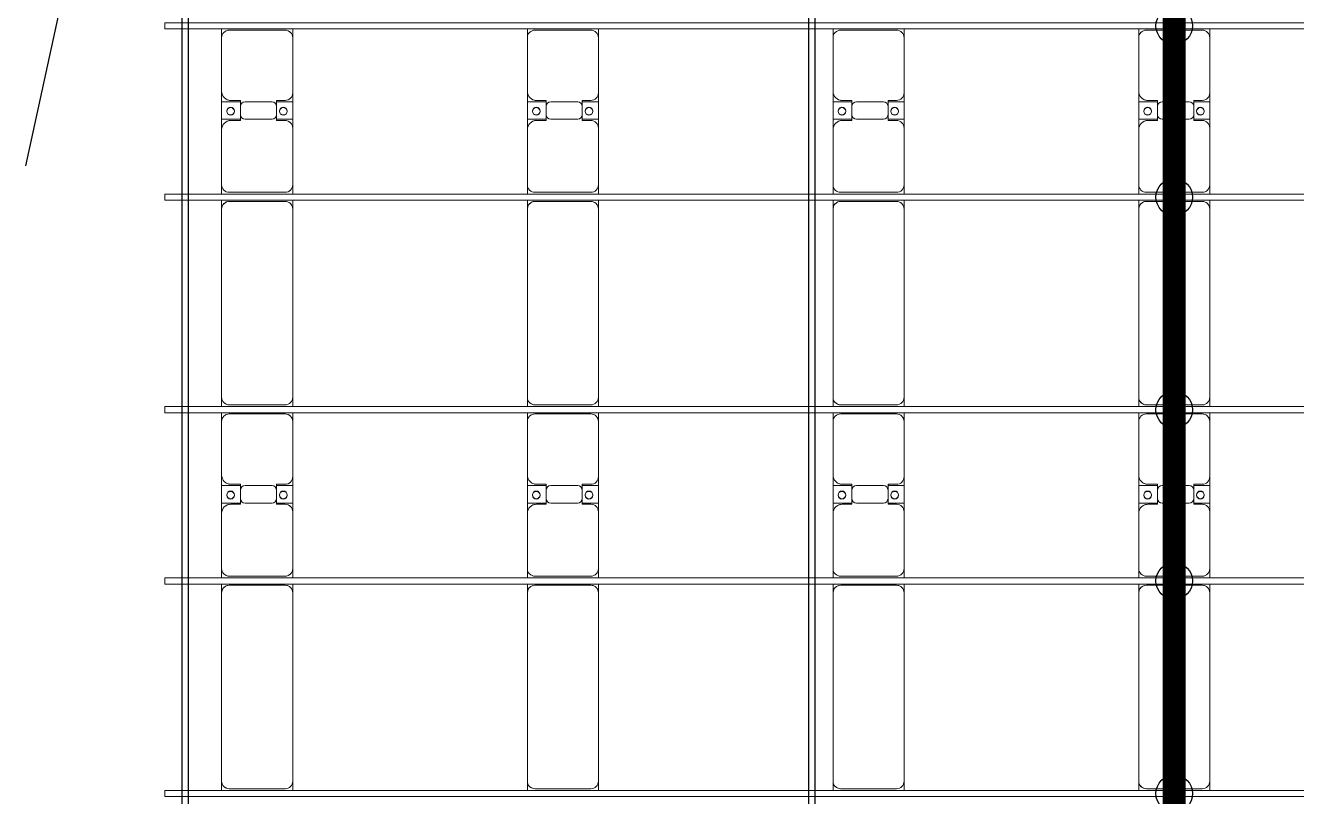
# Model space of a CAD drawing. Header units: millimetres. Extents: x -147246 to 112336, y -213734 to -86506.
# Drawn here: x -97631 to -89315, y -184969 to -179927 of the extents above; entities that cross this region are included whole.
import ezdxf

# ---------------------------------------------------------------- set-up
doc = ezdxf.new("R2010")
doc.units = ezdxf.units.MM
doc.layers.add('A-GENM', color=13, linetype='Continuous', lineweight=9)
doc.layers.add('S-BEAM', color=12, linetype='Continuous', lineweight=9)
doc.layers.add('GC-DAY NEO', color=5, linetype='Continuous')
doc.layers.add('GC-HOP 40x60 GIA CUONG', color=1, linetype='Continuous')

# ---------------------------------------------------------------- blocks, each defined once
blk = doc.blocks.new('Dầm C52 - Hộp 40x60-25898-BỐ TRÍ KHUNG KẾT CẤU BÈ PIN 05')
at = {"layer": 'S-BEAM', "color": 3, "lineweight": 25}
for p, q in [((-55982.1, 20), (55982.1, 20)), ((55982.1, -20), (-55982.1, -20))]:
    blk.add_line(p, q, dxfattribs=at)
blk = doc.blocks.new('Dai phao do pin - DẢI PHAO ĐỠ PIN-35002-BỐ TRÍ KHUNG KẾT CẤU BÈ PIN 05')
at = {"layer": 'A-GENM', "color": 7}
for p, q in [((16888.5, 241.6), (16949.7, 241.6)), ((16899.7, 191.6), (16899.7, -173.4)), ((18180.3, 241.6), (16949.7, 241.6)), ((18180.3, 241.6), (18238.5, 241.6)), ((18230.3, -173.4), (18230.3, 191.6)), ((18278.5, 241.6), (18339.7, 241.6)), ((18289.7, 191.6), (18289.7, -173.4)), ((18699.7, 241.6), (18339.7, 241.6)), ((18699.7, 241.6), (18882.2, 241.6)), ((18759.7, 118.2), (18759.7, 181.6)), ((18767.8, 241.6), (18950.3, 241.6)), ((18767.8, 118.2), (18767.8, 241.6)), ((18882.2, 241.6), (18882.2, 118.2)), ((18890.3, 181.6), (18890.3, 118.2)), ((19300.3, 241.6), (18950.3, 241.6)), ((19300.3, 241.6), (19358.5, 241.6)), ((19350.3, -173.4), (19350.3, 191.6)), ((19398.5, 241.6), (19459.7, 241.6)), ((19409.7, 191.6), (19409.7, -173.4)), ((20690.3, 241.6), (19459.7, 241.6)), ((20690.3, 241.6), (20748.5, 241.6)), ((20740.3, -173.4), (20740.3, 191.6)), ((20788.5, 241.6), (20849.7, 241.6)), ((20799.7, 191.6), (20799.7, -173.4)), ((21209.7, 241.6), (20849.7, 241.6)), ((21209.7, 241.6), (21392.2, 241.6)), ((21269.7, 118.2), (21269.7, 181.6)), ((21277.8, 241.6), (21460.3, 241.6)), ((21277.8, 118.2), (21277.8, 241.6)), ((21392.2, 241.6), (21392.2, 118.2)), ((21400.3, 181.6), (21400.3, 118.2)), ((21810.3, 241.6), (21460.3, 241.6)), ((21810.3, 241.6), (21868.5, 241.6)), ((21860.3, -173.4), (21860.3, 191.6)), ((18852.2, 118.2), (18759.7, 118.2)), ((18767.8, 88.2), (18767.8, -88.2)), ((18890.3, 118.2), (18797.8, 118.2)), ((18882.2, -88.2), (18882.2, 88.2)), ((21362.2, 118.2), (21269.7, 118.2)), ((21277.8, 88.2), (21277.8, -88.2)), ((21400.3, 118.2), (21307.8, 118.2)), ((21392.2, -88.2), (21392.2, 88.2)), ((18759.7, -173.4), (18759.7, -118.2)), ((18759.7, -118.2), (18852.2, -118.2)), ((18767.8, -223.4), (18767.8, -118.2)), ((18797.8, -118.2), (18890.3, -118.2)), ((18882.2, -118.2), (18882.2, -223.4)), ((18890.3, -118.2), (18890.3, -173.4)), ((21269.7, -173.4), (21269.7, -118.2)), ((21269.7, -118.2), (21362.2, -118.2)), ((21277.8, -223.4), (21277.8, -118.2)), ((21307.8, -118.2), (21400.3, -118.2)), ((21392.2, -118.2), (21392.2, -223.4)), ((21400.3, -118.2), (21400.3, -173.4)), ((16949.7, -223.4), (16888.5, -223.4)), ((16949.7, -223.4), (18180.3, -223.4)), ((18238.5, -223.4), (18180.3, -223.4)), ((18339.7, -223.4), (18278.5, -223.4)), ((18339.7, -223.4), (18709.7, -223.4)), ((18882.2, -223.4), (18709.7, -223.4)), ((18940.3, -223.4), (18767.8, -223.4)), ((18940.3, -223.4), (19300.3, -223.4)), ((19358.5, -223.4), (19300.3, -223.4)), ((19459.7, -223.4), (19398.5, -223.4)), ((19459.7, -223.4), (20690.3, -223.4)), ((20748.5, -223.4), (20690.3, -223.4)), ((20849.7, -223.4), (20788.5, -223.4)), ((20849.7, -223.4), (21219.7, -223.4)), ((21392.2, -223.4), (21219.7, -223.4)), ((21450.3, -223.4), (21277.8, -223.4)), ((21450.3, -223.4), (21810.3, -223.4)), ((21868.5, -223.4), (21810.3, -223.4))]:
    blk.add_line(p, q, dxfattribs=at)
for centre, radius, start, end in [((16949.7, 191.6), 50, 90, 180), ((16949.7, 191.6), 50, 105, 180), ((18180.3, 191.6), 50, 360, 90), ((18180.3, 191.6), 50, 15, 90), ((18339.7, 191.6), 50, 90, 180), ((18339.7, 191.6), 50, 135, 180), ((18699.7, 181.6), 60, 360, 90), ((18699.7, 181.6), 60, 360, 30), ((18818.6, 183.2), 25, 0, 180), ((18818.6, 183.2), 25, 180, 0), ((18821.4, 183.2), 25, 360, 180), ((18821.4, 183.2), 25, 180, 0), ((18950.3, 181.6), 60, 90, 180), ((18950.3, 181.6), 60, 150, 180), ((19300.3, 191.6), 50, 0, 90), ((19300.3, 191.6), 50, 0, 45), ((19459.7, 191.6), 50, 90, 180), ((19459.7, 191.6), 50, 105, 180), ((20690.3, 191.6), 50, 360, 90), ((20690.3, 191.6), 50, 15, 90), ((20849.7, 191.6), 50, 90, 180), ((20849.7, 191.6), 50, 135, 180), ((21209.7, 181.6), 60, 0, 90), ((21209.7, 181.6), 60, 0, 30), ((21328.6, 183.2), 25, 360, 180), ((21328.6, 183.2), 25, 180, 0), ((21331.4, 183.2), 25, 360, 180), ((21331.4, 183.2), 25, 180, 0), ((21460.3, 181.6), 60, 90, 180), ((21460.3, 181.6), 60, 150, 180), ((21810.3, 191.6), 50, 0, 90), ((21810.3, 191.6), 50, 0, 45), ((18797.8, 88.2), 30, 90, 180), ((18852.2, 88.2), 30, 0, 90), ((21307.8, 88.2), 30, 90, 180), ((21362.2, 88.2), 30, 360, 90), ((18797.8, -88.2), 30, 180, 270), ((18818.6, -161.8), 25, 360, 180), ((18818.6, -161.8), 25, 180, 360), ((18821.4, -161.8), 25, 360, 180), ((18821.4, -161.8), 25, 180, 360), ((18852.2, -88.2), 30, 270, 0), ((21307.8, -88.2), 30, 180, 270), ((21328.6, -161.8), 25, 0, 180), ((21328.6, -161.8), 25, 180, 0), ((21331.4, -161.8), 25, 360, 180), ((21331.4, -161.8), 25, 180, 360), ((21362.2, -88.2), 30, 270, 360), ((16949.7, -173.4), 50, 180, 270), ((16949.7, -173.4), 50, 180, 270), ((18180.3, -173.4), 50, 270, 360), ((18180.3, -173.4), 50, 285, 360), ((18339.7, -173.4), 50, 180, 270), ((18339.7, -173.4), 50, 180, 225), ((18709.7, -173.4), 50, 270, 360), ((18709.7, -173.4), 50, 315, 360), ((18940.3, -173.4), 50, 180, 270), ((18940.3, -173.4), 50, 180, 225), ((19300.3, -173.4), 50, 270, 0), ((19300.3, -173.4), 50, 315, 0), ((19459.7, -173.4), 50, 180, 270), ((19459.7, -173.4), 50, 180, 270), ((20690.3, -173.4), 50, 270, 0), ((20690.3, -173.4), 50, 285, 360), ((20849.7, -173.4), 50, 180, 270), ((20849.7, -173.4), 50, 180, 225), ((21219.7, -173.4), 50, 270, 0), ((21219.7, -173.4), 50, 315, 360), ((21450.3, -173.4), 50, 180, 270), ((21450.3, -173.4), 50, 180, 225), ((21810.3, -173.4), 50, 270, 0), ((21810.3, -173.4), 50, 315, 360)]:
    blk.add_arc(centre, radius, start, end, dxfattribs=at)
blk = doc.blocks.new('Dai phao do pin - DẢI PHAO ĐỠ PIN-V2-BỐ TRÍ KHUNG KẾT CẤU BÈ PIN 05')
at = {"layer": 'A-GENM', "color": 7}
for p, q in [((16888.5, 241.6), (16949.7, 241.6)), ((16899.7, 191.6), (16899.7, -173.4)), ((18180.3, 241.6), (16949.7, 241.6)), ((18180.3, 241.6), (18238.5, 241.6)), ((18230.3, -173.4), (18230.3, 191.6)), ((18278.5, 241.6), (18339.7, 241.6)), ((18289.7, 191.6), (18289.7, -173.4)), ((18699.7, 241.6), (18339.7, 241.6)), ((18699.7, 241.6), (18882.2, 241.6)), ((18759.7, 118.2), (18759.7, 181.6)), ((18767.8, 241.6), (18950.3, 241.6)), ((18767.8, 118.2), (18767.8, 241.6)), ((18882.2, 241.6), (18882.2, 118.2)), ((18890.3, 181.6), (18890.3, 118.2)), ((19300.3, 241.6), (18950.3, 241.6)), ((19300.3, 241.6), (19358.5, 241.6)), ((19350.3, -173.4), (19350.3, 191.6)), ((19398.5, 241.6), (19459.7, 241.6)), ((19409.7, 191.6), (19409.7, -173.4)), ((20690.3, 241.6), (19459.7, 241.6)), ((20690.3, 241.6), (20748.5, 241.6)), ((20740.3, -173.4), (20740.3, 191.6)), ((20788.5, 241.6), (20849.7, 241.6)), ((20799.7, 191.6), (20799.7, -173.4)), ((21209.7, 241.6), (20849.7, 241.6)), ((21209.7, 241.6), (21392.2, 241.6)), ((21269.7, 118.2), (21269.7, 181.6)), ((21277.8, 241.6), (21460.3, 241.6)), ((21277.8, 118.2), (21277.8, 241.6)), ((21392.2, 241.6), (21392.2, 118.2)), ((21400.3, 181.6), (21400.3, 118.2)), ((21810.3, 241.6), (21460.3, 241.6)), ((21810.3, 241.6), (21868.5, 241.6)), ((21860.3, -173.4), (21860.3, 191.6)), ((18852.2, 118.2), (18759.7, 118.2)), ((18767.8, 88.2), (18767.8, -88.2)), ((18890.3, 118.2), (18797.8, 118.2)), ((18882.2, -88.2), (18882.2, 88.2)), ((21362.2, 118.2), (21269.7, 118.2)), ((21277.8, 88.2), (21277.8, -88.2)), ((21400.3, 118.2), (21307.8, 118.2)), ((21392.2, -88.2), (21392.2, 88.2)), ((18759.7, -173.4), (18759.7, -118.2)), ((18759.7, -118.2), (18852.2, -118.2)), ((18767.8, -223.4), (18767.8, -118.2)), ((18797.8, -118.2), (18890.3, -118.2)), ((18882.2, -118.2), (18882.2, -223.4)), ((18890.3, -118.2), (18890.3, -173.4)), ((21269.7, -173.4), (21269.7, -118.2)), ((21269.7, -118.2), (21362.2, -118.2)), ((21277.8, -223.4), (21277.8, -118.2)), ((21307.8, -118.2), (21400.3, -118.2)), ((21392.2, -118.2), (21392.2, -223.4)), ((21400.3, -118.2), (21400.3, -173.4)), ((16949.7, -223.4), (16888.5, -223.4)), ((16949.7, -223.4), (18180.3, -223.4)), ((18238.5, -223.4), (18180.3, -223.4)), ((18339.7, -223.4), (18278.5, -223.4)), ((18339.7, -223.4), (18709.7, -223.4)), ((18882.2, -223.4), (18709.7, -223.4)), ((18940.3, -223.4), (18767.8, -223.4)), ((18940.3, -223.4), (19300.3, -223.4)), ((19358.5, -223.4), (19300.3, -223.4)), ((19459.7, -223.4), (19398.5, -223.4)), ((19459.7, -223.4), (20690.3, -223.4)), ((20748.5, -223.4), (20690.3, -223.4)), ((20849.7, -223.4), (20788.5, -223.4)), ((20849.7, -223.4), (21219.7, -223.4)), ((21392.2, -223.4), (21219.7, -223.4)), ((21450.3, -223.4), (21277.8, -223.4)), ((21450.3, -223.4), (21810.3, -223.4)), ((21868.5, -223.4), (21810.3, -223.4))]:
    blk.add_line(p, q, dxfattribs=at)
for centre, radius, start, end in [((16949.7, 191.6), 50, 90, 180), ((16949.7, 191.6), 50, 105, 180), ((18180.3, 191.6), 50, 360, 90), ((18180.3, 191.6), 50, 15, 90), ((18339.7, 191.6), 50, 90, 180), ((18339.7, 191.6), 50, 135, 180), ((18699.7, 181.6), 60, 360, 90), ((18699.7, 181.6), 60, 360, 30), ((18818.6, 183.2), 25, 0, 180), ((18818.6, 183.2), 25, 180, 0), ((18821.4, 183.2), 25, 360, 180), ((18821.4, 183.2), 25, 180, 0), ((18950.3, 181.6), 60, 90, 180), ((18950.3, 181.6), 60, 150, 180), ((19300.3, 191.6), 50, 0, 90), ((19300.3, 191.6), 50, 0, 45), ((19459.7, 191.6), 50, 90, 180), ((19459.7, 191.6), 50, 105, 180), ((20690.3, 191.6), 50, 360, 90), ((20690.3, 191.6), 50, 15, 90), ((20849.7, 191.6), 50, 90, 180), ((20849.7, 191.6), 50, 135, 180), ((21209.7, 181.6), 60, 0, 90), ((21209.7, 181.6), 60, 0, 30), ((21328.6, 183.2), 25, 360, 180), ((21328.6, 183.2), 25, 180, 0), ((21331.4, 183.2), 25, 360, 180), ((21331.4, 183.2), 25, 180, 0), ((21460.3, 181.6), 60, 90, 180), ((21460.3, 181.6), 60, 150, 180), ((21810.3, 191.6), 50, 0, 90), ((21810.3, 191.6), 50, 0, 45), ((18797.8, 88.2), 30, 90, 180), ((18852.2, 88.2), 30, 0, 90), ((21307.8, 88.2), 30, 90, 180), ((21362.2, 88.2), 30, 360, 90), ((18797.8, -88.2), 30, 180, 270), ((18818.6, -161.8), 25, 360, 180), ((18818.6, -161.8), 25, 180, 360), ((18821.4, -161.8), 25, 360, 180), ((18821.4, -161.8), 25, 180, 360), ((18852.2, -88.2), 30, 270, 0), ((21307.8, -88.2), 30, 180, 270), ((21328.6, -161.8), 25, 0, 180), ((21328.6, -161.8), 25, 180, 0), ((21331.4, -161.8), 25, 360, 180), ((21331.4, -161.8), 25, 180, 360), ((21362.2, -88.2), 30, 270, 360), ((16949.7, -173.4), 50, 180, 270), ((16949.7, -173.4), 50, 180, 270), ((18180.3, -173.4), 50, 270, 360), ((18180.3, -173.4), 50, 285, 360), ((18339.7, -173.4), 50, 180, 270), ((18339.7, -173.4), 50, 180, 225), ((18709.7, -173.4), 50, 270, 360), ((18709.7, -173.4), 50, 315, 360), ((18940.3, -173.4), 50, 180, 270), ((18940.3, -173.4), 50, 180, 225), ((19300.3, -173.4), 50, 270, 0), ((19300.3, -173.4), 50, 315, 0), ((19459.7, -173.4), 50, 180, 270), ((19459.7, -173.4), 50, 180, 270), ((20690.3, -173.4), 50, 270, 0), ((20690.3, -173.4), 50, 285, 360), ((20849.7, -173.4), 50, 180, 270), ((20849.7, -173.4), 50, 180, 225), ((21219.7, -173.4), 50, 270, 0), ((21219.7, -173.4), 50, 315, 360), ((21450.3, -173.4), 50, 180, 270), ((21450.3, -173.4), 50, 180, 225), ((21810.3, -173.4), 50, 270, 0), ((21810.3, -173.4), 50, 315, 360)]:
    blk.add_arc(centre, radius, start, end, dxfattribs=at)
blk = doc.blocks.new('Dai phao do pin - DẢI PHAO ĐỠ PIN-V3-BỐ TRÍ KHUNG KẾT CẤU BÈ PIN 05')
at = {"layer": 'A-GENM', "color": 7}
for p, q in [((16888.5, 241.6), (16949.7, 241.6)), ((16899.7, 191.6), (16899.7, -173.4)), ((18180.3, 241.6), (16949.7, 241.6)), ((18180.3, 241.6), (18238.5, 241.6)), ((18230.3, -173.4), (18230.3, 191.6)), ((18278.5, 241.6), (18339.7, 241.6)), ((18289.7, 191.6), (18289.7, -173.4)), ((18699.7, 241.6), (18339.7, 241.6)), ((18699.7, 241.6), (18882.2, 241.6)), ((18759.7, 118.2), (18759.7, 181.6)), ((18767.8, 241.6), (18950.3, 241.6)), ((18767.8, 118.2), (18767.8, 241.6)), ((18882.2, 241.6), (18882.2, 118.2)), ((18890.3, 181.6), (18890.3, 118.2)), ((19300.3, 241.6), (18950.3, 241.6)), ((19300.3, 241.6), (19358.5, 241.6)), ((19350.3, -173.4), (19350.3, 191.6)), ((19398.5, 241.6), (19459.7, 241.6)), ((19409.7, 191.6), (19409.7, -173.4)), ((20690.3, 241.6), (19459.7, 241.6)), ((20690.3, 241.6), (20748.5, 241.6)), ((20740.3, -173.4), (20740.3, 191.6)), ((20788.5, 241.6), (20849.7, 241.6)), ((20799.7, 191.6), (20799.7, -173.4)), ((21209.7, 241.6), (20849.7, 241.6)), ((21209.7, 241.6), (21392.2, 241.6)), ((21269.7, 118.2), (21269.7, 181.6)), ((21277.8, 241.6), (21460.3, 241.6)), ((21277.8, 118.2), (21277.8, 241.6)), ((21392.2, 241.6), (21392.2, 118.2)), ((21400.3, 181.6), (21400.3, 118.2)), ((21810.3, 241.6), (21460.3, 241.6)), ((21810.3, 241.6), (21868.5, 241.6)), ((21860.3, -173.4), (21860.3, 191.6)), ((18852.2, 118.2), (18759.7, 118.2)), ((18767.8, 88.2), (18767.8, -88.2)), ((18890.3, 118.2), (18797.8, 118.2)), ((18882.2, -88.2), (18882.2, 88.2)), ((21362.2, 118.2), (21269.7, 118.2)), ((21277.8, 88.2), (21277.8, -88.2)), ((21400.3, 118.2), (21307.8, 118.2)), ((21392.2, -88.2), (21392.2, 88.2)), ((18759.7, -173.4), (18759.7, -118.2)), ((18759.7, -118.2), (18852.2, -118.2)), ((18767.8, -223.4), (18767.8, -118.2)), ((18797.8, -118.2), (18890.3, -118.2)), ((18882.2, -118.2), (18882.2, -223.4)), ((18890.3, -118.2), (18890.3, -173.4)), ((21269.7, -173.4), (21269.7, -118.2)), ((21269.7, -118.2), (21362.2, -118.2)), ((21277.8, -223.4), (21277.8, -118.2)), ((21307.8, -118.2), (21400.3, -118.2)), ((21392.2, -118.2), (21392.2, -223.4)), ((21400.3, -118.2), (21400.3, -173.4)), ((16949.7, -223.4), (16888.5, -223.4)), ((16949.7, -223.4), (18180.3, -223.4)), ((18238.5, -223.4), (18180.3, -223.4)), ((18339.7, -223.4), (18278.5, -223.4)), ((18339.7, -223.4), (18709.7, -223.4)), ((18882.2, -223.4), (18709.7, -223.4)), ((18940.3, -223.4), (18767.8, -223.4)), ((18940.3, -223.4), (19300.3, -223.4)), ((19358.5, -223.4), (19300.3, -223.4)), ((19459.7, -223.4), (19398.5, -223.4)), ((19459.7, -223.4), (20690.3, -223.4)), ((20748.5, -223.4), (20690.3, -223.4)), ((20849.7, -223.4), (20788.5, -223.4)), ((20849.7, -223.4), (21219.7, -223.4)), ((21392.2, -223.4), (21219.7, -223.4)), ((21450.3, -223.4), (21277.8, -223.4)), ((21450.3, -223.4), (21810.3, -223.4)), ((21868.5, -223.4), (21810.3, -223.4))]:
    blk.add_line(p, q, dxfattribs=at)
for centre, radius, start, end in [((16949.7, 191.6), 50, 90, 180), ((16949.7, 191.6), 50, 105, 180), ((18180.3, 191.6), 50, 360, 90), ((18180.3, 191.6), 50, 15, 90), ((18339.7, 191.6), 50, 90, 180), ((18339.7, 191.6), 50, 135, 180), ((18699.7, 181.6), 60, 360, 90), ((18699.7, 181.6), 60, 360, 30), ((18818.6, 183.2), 25, 0, 180), ((18818.6, 183.2), 25, 180, 0), ((18821.4, 183.2), 25, 360, 180), ((18821.4, 183.2), 25, 180, 0), ((18950.3, 181.6), 60, 90, 180), ((18950.3, 181.6), 60, 150, 180), ((19300.3, 191.6), 50, 0, 90), ((19300.3, 191.6), 50, 0, 45), ((19459.7, 191.6), 50, 90, 180), ((19459.7, 191.6), 50, 105, 180), ((20690.3, 191.6), 50, 360, 90), ((20690.3, 191.6), 50, 15, 90), ((20849.7, 191.6), 50, 90, 180), ((20849.7, 191.6), 50, 135, 180), ((21209.7, 181.6), 60, 0, 90), ((21209.7, 181.6), 60, 0, 30), ((21328.6, 183.2), 25, 360, 180), ((21328.6, 183.2), 25, 180, 0), ((21331.4, 183.2), 25, 360, 180), ((21331.4, 183.2), 25, 180, 0), ((21460.3, 181.6), 60, 90, 180), ((21460.3, 181.6), 60, 150, 180), ((21810.3, 191.6), 50, 0, 90), ((21810.3, 191.6), 50, 0, 45), ((18797.8, 88.2), 30, 90, 180), ((18852.2, 88.2), 30, 0, 90), ((21307.8, 88.2), 30, 90, 180), ((21362.2, 88.2), 30, 360, 90), ((18797.8, -88.2), 30, 180, 270), ((18818.6, -161.8), 25, 360, 180), ((18818.6, -161.8), 25, 180, 360), ((18821.4, -161.8), 25, 360, 180), ((18821.4, -161.8), 25, 180, 360), ((18852.2, -88.2), 30, 270, 0), ((21307.8, -88.2), 30, 180, 270), ((21328.6, -161.8), 25, 0, 180), ((21328.6, -161.8), 25, 180, 0), ((21331.4, -161.8), 25, 360, 180), ((21331.4, -161.8), 25, 180, 360), ((21362.2, -88.2), 30, 270, 360), ((16949.7, -173.4), 50, 180, 270), ((16949.7, -173.4), 50, 180, 270), ((18180.3, -173.4), 50, 270, 360), ((18180.3, -173.4), 50, 285, 360), ((18339.7, -173.4), 50, 180, 270), ((18339.7, -173.4), 50, 180, 225), ((18709.7, -173.4), 50, 270, 360), ((18709.7, -173.4), 50, 315, 360), ((18940.3, -173.4), 50, 180, 270), ((18940.3, -173.4), 50, 180, 225), ((19300.3, -173.4), 50, 270, 0), ((19300.3, -173.4), 50, 315, 0), ((19459.7, -173.4), 50, 180, 270), ((19459.7, -173.4), 50, 180, 270), ((20690.3, -173.4), 50, 270, 0), ((20690.3, -173.4), 50, 285, 360), ((20849.7, -173.4), 50, 180, 270), ((20849.7, -173.4), 50, 180, 225), ((21219.7, -173.4), 50, 270, 0), ((21219.7, -173.4), 50, 315, 360), ((21450.3, -173.4), 50, 180, 270), ((21450.3, -173.4), 50, 180, 225), ((21810.3, -173.4), 50, 270, 0), ((21810.3, -173.4), 50, 315, 360)]:
    blk.add_arc(centre, radius, start, end, dxfattribs=at)
blk = doc.blocks.new('Dai phao do pin - DẢI PHAO ĐỠ PIN-V4-BỐ TRÍ KHUNG KẾT CẤU BÈ PIN 05')
at = {"layer": 'A-GENM', "color": 7}
for p, q in [((16888.5, 241.6), (16949.7, 241.6)), ((16899.7, 191.6), (16899.7, -173.4)), ((18180.3, 241.6), (16949.7, 241.6)), ((18180.3, 241.6), (18238.5, 241.6)), ((18230.3, -173.4), (18230.3, 191.6)), ((18278.5, 241.6), (18339.7, 241.6)), ((18289.7, 191.6), (18289.7, -173.4)), ((18699.7, 241.6), (18339.7, 241.6)), ((18699.7, 241.6), (18882.2, 241.6)), ((18759.7, 118.2), (18759.7, 181.6)), ((18767.8, 241.6), (18950.3, 241.6)), ((18767.8, 118.2), (18767.8, 241.6)), ((18882.2, 241.6), (18882.2, 118.2)), ((18890.3, 181.6), (18890.3, 118.2)), ((19300.3, 241.6), (18950.3, 241.6)), ((19300.3, 241.6), (19358.5, 241.6)), ((19350.3, -173.4), (19350.3, 191.6)), ((19398.5, 241.6), (19459.7, 241.6)), ((19409.7, 191.6), (19409.7, -173.4)), ((20690.3, 241.6), (19459.7, 241.6)), ((20690.3, 241.6), (20748.5, 241.6)), ((20740.3, -173.4), (20740.3, 191.6)), ((20788.5, 241.6), (20849.7, 241.6)), ((20799.7, 191.6), (20799.7, -173.4)), ((21209.7, 241.6), (20849.7, 241.6)), ((21209.7, 241.6), (21392.2, 241.6)), ((21269.7, 118.2), (21269.7, 181.6)), ((21277.8, 241.6), (21460.3, 241.6)), ((21277.8, 118.2), (21277.8, 241.6)), ((21392.2, 241.6), (21392.2, 118.2)), ((21400.3, 181.6), (21400.3, 118.2)), ((21810.3, 241.6), (21460.3, 241.6)), ((21810.3, 241.6), (21868.5, 241.6)), ((21860.3, -173.4), (21860.3, 191.6)), ((18852.2, 118.2), (18759.7, 118.2)), ((18767.8, 88.2), (18767.8, -88.2)), ((18890.3, 118.2), (18797.8, 118.2)), ((18882.2, -88.2), (18882.2, 88.2)), ((21362.2, 118.2), (21269.7, 118.2)), ((21277.8, 88.2), (21277.8, -88.2)), ((21400.3, 118.2), (21307.8, 118.2)), ((21392.2, -88.2), (21392.2, 88.2)), ((18759.7, -173.4), (18759.7, -118.2)), ((18759.7, -118.2), (18852.2, -118.2)), ((18767.8, -223.4), (18767.8, -118.2)), ((18797.8, -118.2), (18890.3, -118.2)), ((18882.2, -118.2), (18882.2, -223.4)), ((18890.3, -118.2), (18890.3, -173.4)), ((21269.7, -173.4), (21269.7, -118.2)), ((21269.7, -118.2), (21362.2, -118.2)), ((21277.8, -223.4), (21277.8, -118.2)), ((21307.8, -118.2), (21400.3, -118.2)), ((21392.2, -118.2), (21392.2, -223.4)), ((21400.3, -118.2), (21400.3, -173.4)), ((16949.7, -223.4), (16888.5, -223.4)), ((16949.7, -223.4), (18180.3, -223.4)), ((18238.5, -223.4), (18180.3, -223.4)), ((18339.7, -223.4), (18278.5, -223.4)), ((18339.7, -223.4), (18709.7, -223.4)), ((18882.2, -223.4), (18709.7, -223.4)), ((18940.3, -223.4), (18767.8, -223.4)), ((18940.3, -223.4), (19300.3, -223.4)), ((19358.5, -223.4), (19300.3, -223.4)), ((19459.7, -223.4), (19398.5, -223.4)), ((19459.7, -223.4), (20690.3, -223.4)), ((20748.5, -223.4), (20690.3, -223.4)), ((20849.7, -223.4), (20788.5, -223.4)), ((20849.7, -223.4), (21219.7, -223.4)), ((21392.2, -223.4), (21219.7, -223.4)), ((21450.3, -223.4), (21277.8, -223.4)), ((21450.3, -223.4), (21810.3, -223.4)), ((21868.5, -223.4), (21810.3, -223.4))]:
    blk.add_line(p, q, dxfattribs=at)
for centre, radius, start, end in [((16949.7, 191.6), 50, 90, 180), ((16949.7, 191.6), 50, 105, 180), ((18180.3, 191.6), 50, 360, 90), ((18180.3, 191.6), 50, 15, 90), ((18339.7, 191.6), 50, 90, 180), ((18339.7, 191.6), 50, 135, 180), ((18699.7, 181.6), 60, 360, 90), ((18699.7, 181.6), 60, 360, 30), ((18818.6, 183.2), 25, 0, 180), ((18818.6, 183.2), 25, 180, 0), ((18821.4, 183.2), 25, 360, 180), ((18821.4, 183.2), 25, 180, 0), ((18950.3, 181.6), 60, 90, 180), ((18950.3, 181.6), 60, 150, 180), ((19300.3, 191.6), 50, 0, 90), ((19300.3, 191.6), 50, 0, 45), ((19459.7, 191.6), 50, 90, 180), ((19459.7, 191.6), 50, 105, 180), ((20690.3, 191.6), 50, 360, 90), ((20690.3, 191.6), 50, 15, 90), ((20849.7, 191.6), 50, 90, 180), ((20849.7, 191.6), 50, 135, 180), ((21209.7, 181.6), 60, 0, 90), ((21209.7, 181.6), 60, 0, 30), ((21328.6, 183.2), 25, 360, 180), ((21328.6, 183.2), 25, 180, 0), ((21331.4, 183.2), 25, 360, 180), ((21331.4, 183.2), 25, 180, 0), ((21460.3, 181.6), 60, 90, 180), ((21460.3, 181.6), 60, 150, 180), ((21810.3, 191.6), 50, 0, 90), ((21810.3, 191.6), 50, 0, 45), ((18797.8, 88.2), 30, 90, 180), ((18852.2, 88.2), 30, 0, 90), ((21307.8, 88.2), 30, 90, 180), ((21362.2, 88.2), 30, 360, 90), ((18797.8, -88.2), 30, 180, 270), ((18818.6, -161.8), 25, 360, 180), ((18818.6, -161.8), 25, 180, 360), ((18821.4, -161.8), 25, 360, 180), ((18821.4, -161.8), 25, 180, 360), ((18852.2, -88.2), 30, 270, 0), ((21307.8, -88.2), 30, 180, 270), ((21328.6, -161.8), 25, 0, 180), ((21328.6, -161.8), 25, 180, 0), ((21331.4, -161.8), 25, 360, 180), ((21331.4, -161.8), 25, 180, 360), ((21362.2, -88.2), 30, 270, 360), ((16949.7, -173.4), 50, 180, 270), ((16949.7, -173.4), 50, 180, 270), ((18180.3, -173.4), 50, 270, 360), ((18180.3, -173.4), 50, 285, 360), ((18339.7, -173.4), 50, 180, 270), ((18339.7, -173.4), 50, 180, 225), ((18709.7, -173.4), 50, 270, 360), ((18709.7, -173.4), 50, 315, 360), ((18940.3, -173.4), 50, 180, 270), ((18940.3, -173.4), 50, 180, 225), ((19300.3, -173.4), 50, 270, 0), ((19300.3, -173.4), 50, 315, 0), ((19459.7, -173.4), 50, 180, 270), ((19459.7, -173.4), 50, 180, 270), ((20690.3, -173.4), 50, 270, 0), ((20690.3, -173.4), 50, 285, 360), ((20849.7, -173.4), 50, 180, 270), ((20849.7, -173.4), 50, 180, 225), ((21219.7, -173.4), 50, 270, 0), ((21219.7, -173.4), 50, 315, 360), ((21450.3, -173.4), 50, 180, 270), ((21450.3, -173.4), 50, 180, 225), ((21810.3, -173.4), 50, 270, 0), ((21810.3, -173.4), 50, 315, 360)]:
    blk.add_arc(centre, radius, start, end, dxfattribs=at)
blk = doc.blocks.new('Dầm C52 - Dầm C52-18923-BỐ TRÍ KHUNG KẾT CẤU BÈ PIN 05')
at = {"layer": 'S-BEAM', "color": 1}
for p, q in [((-52556.1, 20), (52556.1, 20)), ((52556.1, 20), (52556.1, -20)), ((52556.1, -20), (-52556.1, -20))]:
    blk.add_line(p, q, dxfattribs=at)
blk = doc.blocks.new('HOBANMONG_BEPIN 5_rvt-1-BỐ TRÍ KHUNG KẾT CẤU BÈ PIN 05')
at = {"layer": 'A-GENM', "color": 3, "lineweight": 25, "rotation": 89.99977101252024}
for name, p in [('Dai phao do pin - DẢI PHAO ĐỠ PIN-35002-BỐ TRÍ KHUNG KẾT CẤU BÈ PIN 05', (-96105.9, -201817.9)), ('Dai phao do pin - DẢI PHAO ĐỠ PIN-V2-BỐ TRÍ KHUNG KẾT CẤU BÈ PIN 05', (-94105.9, -201817.9)), ('Dai phao do pin - DẢI PHAO ĐỠ PIN-V3-BỐ TRÍ KHUNG KẾT CẤU BÈ PIN 05', (-92105.9, -201817.9)), ('Dai phao do pin - DẢI PHAO ĐỠ PIN-V4-BỐ TRÍ KHUNG KẾT CẤU BÈ PIN 05', (-90105.9, -201817.9))]:
    blk.add_blockref(name, p, dxfattribs=at)
at = {"layer": 'S-BEAM', "color": 3, "lineweight": 25}
for name, p, rotation in [('Dầm C52 - Hộp 40x60-25898-BỐ TRÍ KHUNG KẾT CẤU BÈ PIN 05', (-96585.7, -148536.8), 269.9997710125197), ('Dầm C52 - Hộp 40x60-25898-BỐ TRÍ KHUNG KẾT CẤU BÈ PIN 05', (-92485.7, -148536.8), 269.9997710125197), ('Dầm C52 - Dầm C52-18923-BỐ TRÍ KHUNG KẾT CẤU BÈ PIN 05', (-44162, -179929.7), 179.9997710135151), ('Dầm C52 - Dầm C52-18923-BỐ TRÍ KHUNG KẾT CẤU BÈ PIN 05', (-44162, -181049.7), 179.9997710135151), ('Dầm C52 - Dầm C52-18923-BỐ TRÍ KHUNG KẾT CẤU BÈ PIN 05', (-44162, -182439.7), 179.9997710135151), ('Dầm C52 - Dầm C52-18923-BỐ TRÍ KHUNG KẾT CẤU BÈ PIN 05', (-44162, -183559.7), 179.9997710135151), ('Dầm C52 - Dầm C52-18923-BỐ TRÍ KHUNG KẾT CẤU BÈ PIN 05', (-44162, -184949.7), 179.9997710135151)]:
    blk.add_blockref(name, p, dxfattribs=dict(at, rotation=rotation))

msp = doc.modelspace()

# ---------------------------------------------------------------- linework, layer by layer
at = {"layer": 'GC-DAY NEO'}
msp.add_line((-95930, -173027.1), (-97631.2, -180844.1), dxfattribs=at)
at = {"layer": 'GC-HOP 40x60 GIA CUONG', "const_width": 150}
msp.add_lwpolyline([(-90114.9, -194783.8), (-90114.9, -179783.8)], dxfattribs=at)
at = {"layer": 'GC-HOP 40x60 GIA CUONG'}
for centre in [(-90114.9, -179929.7), (-90114.9, -181049.7), (-90114.9, -182439.7), (-90114.9, -183559.7), (-90114.9, -184949.7)]:
    msp.add_circle(centre, 120, dxfattribs=at)

# ---------------------------------------------------------------- block references
at = {"lineweight": 5}
msp.add_blockref('HOBANMONG_BEPIN 5_rvt-1-BỐ TRÍ KHUNG KẾT CẤU BÈ PIN 05', (0, 0), dxfattribs=at)

doc.saveas('drawing.dxf')
